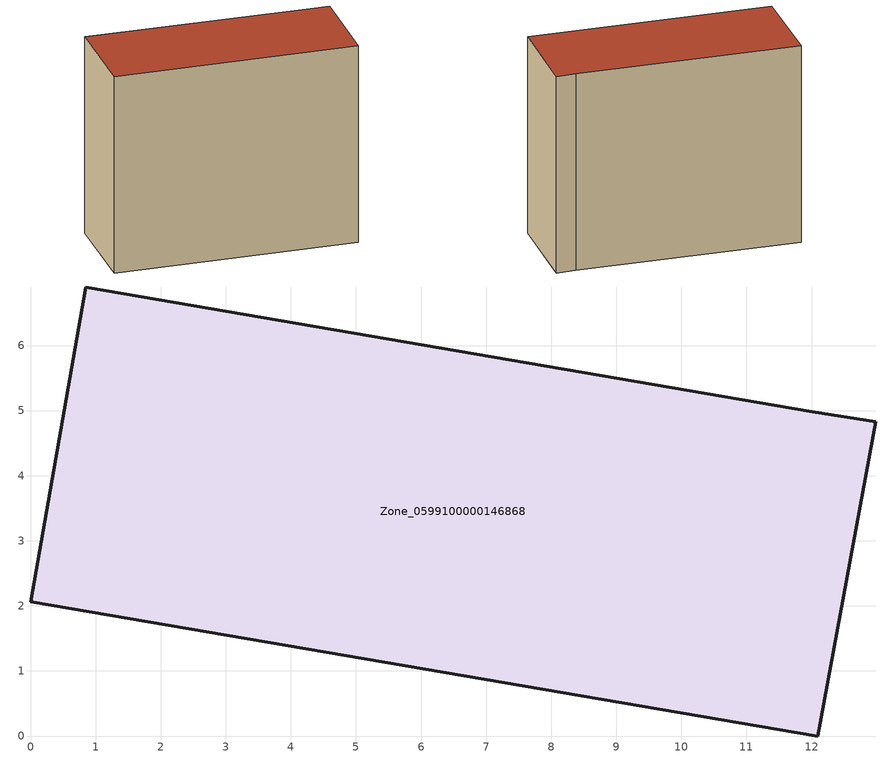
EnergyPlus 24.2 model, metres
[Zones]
Zone_0599100000146868
 floor ground (C_G): 0,2.06 0.85,6.9 12.01,4.98 12.99,4.83 12.1,0 z0
 wall outside (C_F): 0.85,6.9 0,2.06 12.1,0 12.99,4.83 12.01,4.98 0.85,6.9 z0:10.32
 roof outside (C_R): 12.99,4.83 12.01,4.98 0.85,6.9 0,2.06 12.1,0 z10.32
[BUILDING]
Pand.0599100000146868: North Axis=0; Terrain=City; Loads Convergence Tolerance Value=0.04; Temperature Convergence Tolerance Value=0.4; Solar Distribution=FullExterior; Maximum Number of Warmup Days=25; Minimum Number of Warmup Days=1
[Site:Location]
Rotterdam.The.Hague.AP_ZH_NLD Design_Conditions: Latitude=51.96; Longitude=4.45; Time Zone=1; Elevation=-4.5
[SITE:GROUNDTEMPERATURE:BUILDINGSURFACE]
18, 18, 18, 18, 18, 18, 18, 18, 18, 18, 18, 18
[MATERIAL] Thermal Absorptance=0.9; Solar Absorptance=0.7; Visible Absorptance=0.7
Name | Roughness | Thickness | Conductivity | Density | Specific Heat
G.TI.1946 | MediumSmooth | 0.15 | 1 | 540 | 1210
F.TI.1946 | Rough | 0.3 | 0.857143 | 1920 | 840
R.TI.1946 | MediumRough | 0.2 | 0.1 | 1500 | 1000
[CONSTRUCTION]
C_G: G.TI.1946
C_F: F.TI.1946
C_R: R.TI.1946
[ZONE]
Zone_0599100000146868: Type=1; Multiplier=1; Ceiling Height=Autocalculate; Volume=Autocalculate; Floor Area=autocalculate; Part of Total Floor Area=Yes
[ZONEINFILTRATION:DESIGNFLOWRATE]
Infil_Zone_0599100000146868: Zone or ZoneList or Space or SpaceList=Zone_0599100000146868; Schedule=AlwaysOn; Design Flow Rate Calculation Method=Flow/Area; Flow Rate per Floor Area=0.003; Constant Term Coefficient=1; Temperature Term Coefficient=0; Velocity Term Coefficient=0; Velocity Squared Term Coefficient=0
[HVACTEMPLATE:ZONE:IDEALLOADSAIRSYSTEM]
Zone_0599100000146868: Maximum Heating Supply Air Temperature=50; Minimum Cooling Supply Air Temperature=13; Maximum Heating Supply Air Humidity Ratio=0.0156; Minimum Cooling Supply Air Humidity Ratio=0.0077; Heating Limit=NoLimit; Cooling Limit=NoLimit; Dehumidification Control Type=ConstantSensibleHeatRatio; Cooling Sensible Heat Ratio=0.7; Dehumidification Setpoint=60; Humidification Control Type=None; Humidification Setpoint=30; Outdoor Air Method=None; Outdoor Air Flow Rate per Person=0.00944; Outdoor Air Flow Rate per Zone Floor Area=0; Outdoor Air Flow Rate per Zone=0; Demand Controlled Ventilation Type=None; Outdoor Air Economizer Type=NoEconomizer; Heat Recovery Type=None; Sensible Heat Recovery Effectiveness=0.7; Latent Heat Recovery Effectiveness=0.65
[ZONECONTROL:THERMOSTAT]
ThermostatControl_Zone_0599100000146868: Zone or ZoneList=Zone_0599100000146868; Control Type Schedule=DualSetpointControlType; Control 1=Thermostat_Zone_0599100000146868; Temperature Difference Between Cutout And Setpoint=0
[THERMOSTATSETPOINT:DUALSETPOINT]
Thermostat_Zone_0599100000146868: Heating Setpoint Temperature Schedule=HeatingSetpoint_Zone_0599100000146868; Cooling Setpoint Temperature Schedule=CoolingSetpoint_Zone_0599100000146868
[SCHEDULE:COMPACT]
HeatingSetpoint_Zone_0599100000146868: Through: 12/31, For: AllDays, Until: 24:00, 21
CoolingSetpoint_Zone_0599100000146868: Through: 12/31, For: AllDays, Until: 24:00, 24
DualSetpointControlType: Through: 12/31, For: AllDays, Until: 24:00, 4
AlwaysOn: Through: 12/31, For: AllDays, Until: 24:00, 1
